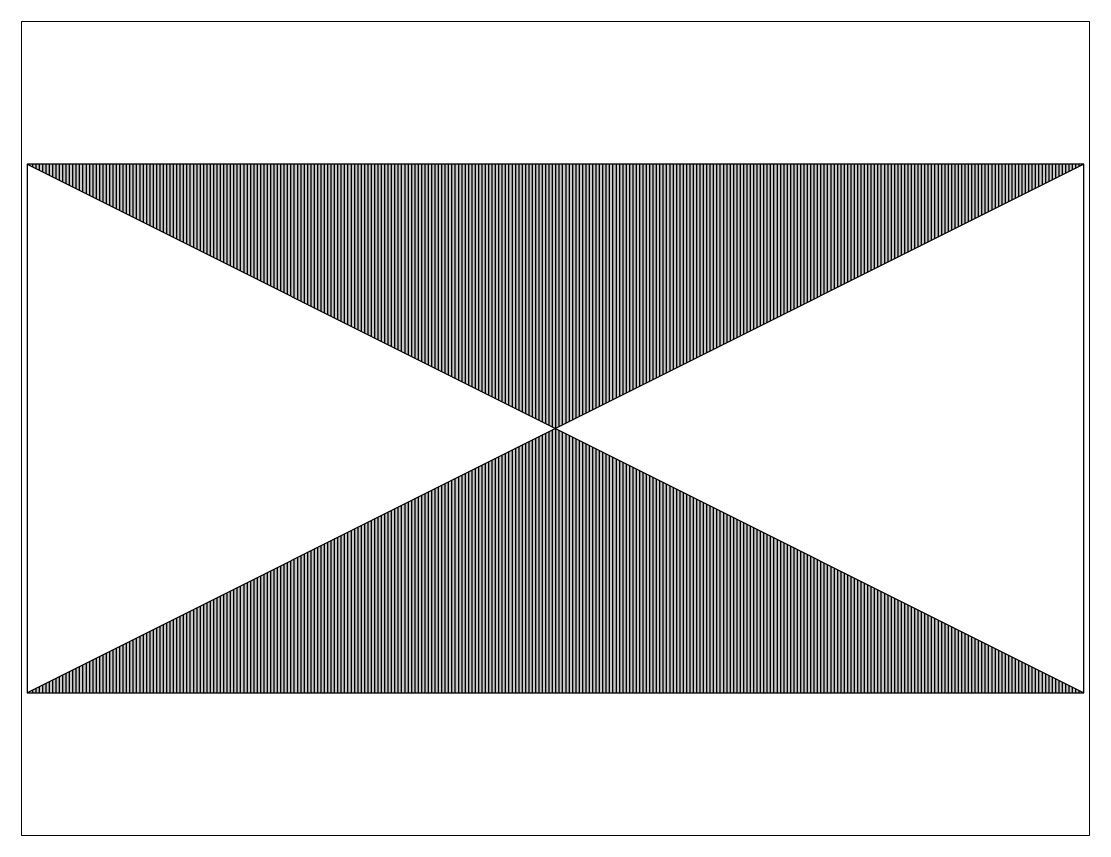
# Paper-space layout 'Layout1' of a CAD drawing. Header units: millimetres. Extents: x 1.05 to 9.45, y 0.8 to 7.2.
# The model-space entities are those that its viewports show. They can reach past a viewport. Long polylines and large blocks are cut down to what shows.
import ezdxf

# ---------------------------------------------------------------- set-up
doc = ezdxf.new("R2010")
doc.units = ezdxf.units.MM
doc.header["$MEASUREMENT"] = 0

# ---------------------------------------------------------------- blocks, each defined once
blk = doc.blocks.new('Aec_Chase_4_2D_M')
at = {"linetype": 'ByBlock'}
h = blk.add_hatch(color=0, dxfattribs=at)
h.paths.add_polyline_path([(0, 1), (0.5, 0.5), (1, 1)])
h.paths.add_polyline_path([(0, 0), (0.5, 0.5), (1, 0)])
at = {"color": 0, "linetype": 'ByBlock'}
for p, q in [((1, 1), (0, 0)), ((0, 1), (1, 0))]:
    blk.add_line(p, q, dxfattribs=at)
blk.add_lwpolyline([(0, 0), (1, 0), (1, 1), (0, 1)], close=True, dxfattribs=at)

msp = doc.modelspace()

# ---------------------------------------------------------------- hatches: boundary and pattern name
h = msp.add_hatch()
h.set_pattern_fill('ANSI31', color=256, angle=45, style=0)
h.set_pattern_definition([(90, (-1000, 0), (-3.175, 7e-16), [])])
h.paths.add_polyline_path([(62647.1, 337044.1), (61647.1, 337044.1), (62147.1, 336794.1)])
h.paths.add_polyline_path([(62147.1, 336794.1), (61647.1, 336544.1), (62647.1, 336544.1)])

# ---------------------------------------------------------------- block references
at = {"xscale": 1000, "yscale": 500}
msp.add_blockref('Aec_Chase_4_2D_M', (61647.1, 336544.1), dxfattribs=at)

psp = doc.layouts.get("Layout1")

# ---------------------------------------------------------------- viewports
at = {"layer": '0'}
psp.add_viewport(center=(5.25, 4), size=(8.4, 6.4), view_center_point=(62147.1461, 336794.1405), view_height=770.40183, dxfattribs=at)

doc.saveas('drawing.dxf')
